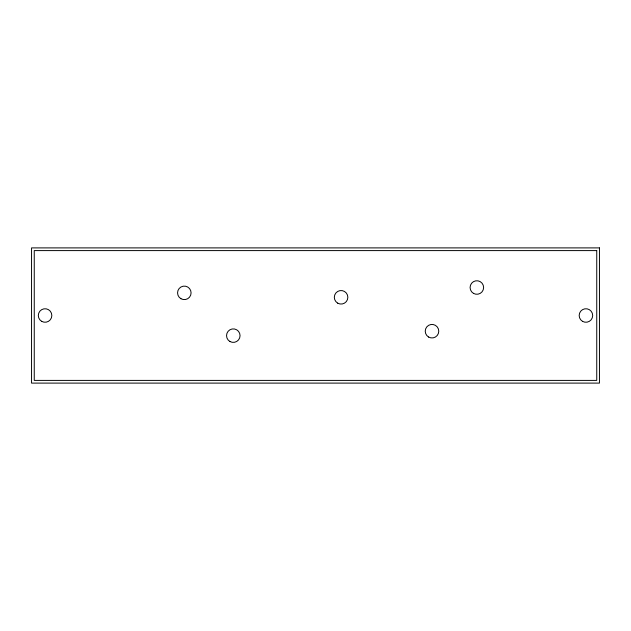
<?xml version="1.0" encoding="UTF-8"?>
<svg xmlns="http://www.w3.org/2000/svg" width="631" height="631" viewBox="0 0 631 631"><rect width="100%" height="100%" fill="white"/><g stroke="black" fill="none" stroke-linecap="round" stroke-linejoin="round"><path stroke-width="0.95" d="M599.45 247.896L31.55 247.896L31.55 383.104L599.45 383.104L599.45 247.896M596.745 250.594L34.255 250.594L34.255 380.406L596.745 380.406L596.745 250.594M41.693 321.353A6.76 6.76 0 0 0 51.829 315.5A6.76 6.76 0 0 0 41.693 309.647A6.76 6.76 0 0 0 41.693 321.353M582.547 321.353A6.76 6.76 0 0 0 592.69 315.5A6.76 6.76 0 0 0 582.547 309.647A6.76 6.76 0 0 0 582.547 321.353M428.623 337.049A6.76 6.76 0 0 0 438.766 331.188A6.76 6.76 0 0 0 428.623 325.336A6.76 6.76 0 0 0 428.623 337.049M473.471 293.368A6.76 6.76 0 0 0 483.614 287.515A6.76 6.76 0 0 0 473.471 281.655A6.76 6.76 0 0 0 473.471 293.368M180.939 298.715A6.76 6.76 0 0 0 191.083 292.863A6.76 6.76 0 0 0 180.939 287.01A6.76 6.76 0 0 0 180.939 298.715M229.921 341.497A6.76 6.76 0 0 0 240.056 335.637A6.76 6.76 0 0 0 229.921 329.784A6.76 6.76 0 0 0 229.921 341.497M337.703 303.156A6.76 6.76 0 0 0 347.847 297.304A6.76 6.76 0 0 0 337.703 291.443A6.76 6.76 0 0 0 337.703 303.156"/></g></svg>
